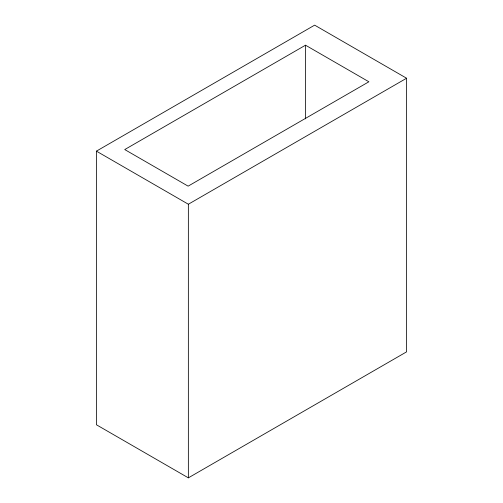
<?xml version="1.0" encoding="UTF-8"?>
<svg xmlns="http://www.w3.org/2000/svg" width="503" height="503" viewBox="0 0 503 503"><rect width="100%" height="100%" fill="white"/><g stroke="black" fill="none" stroke-linecap="round" stroke-linejoin="round"><path stroke-width="0.75" d="M96.413 151.145L314.645 25.15L406.587 78.235L406.587 351.855L188.355 477.85L96.413 424.765L96.413 151.145L188.355 204.231L406.587 78.235M305.51 45.195L124.744 149.561L188.122 186.148L368.888 81.782L305.51 45.195L305.51 118.878M188.355 204.231L188.355 477.85"/></g></svg>
